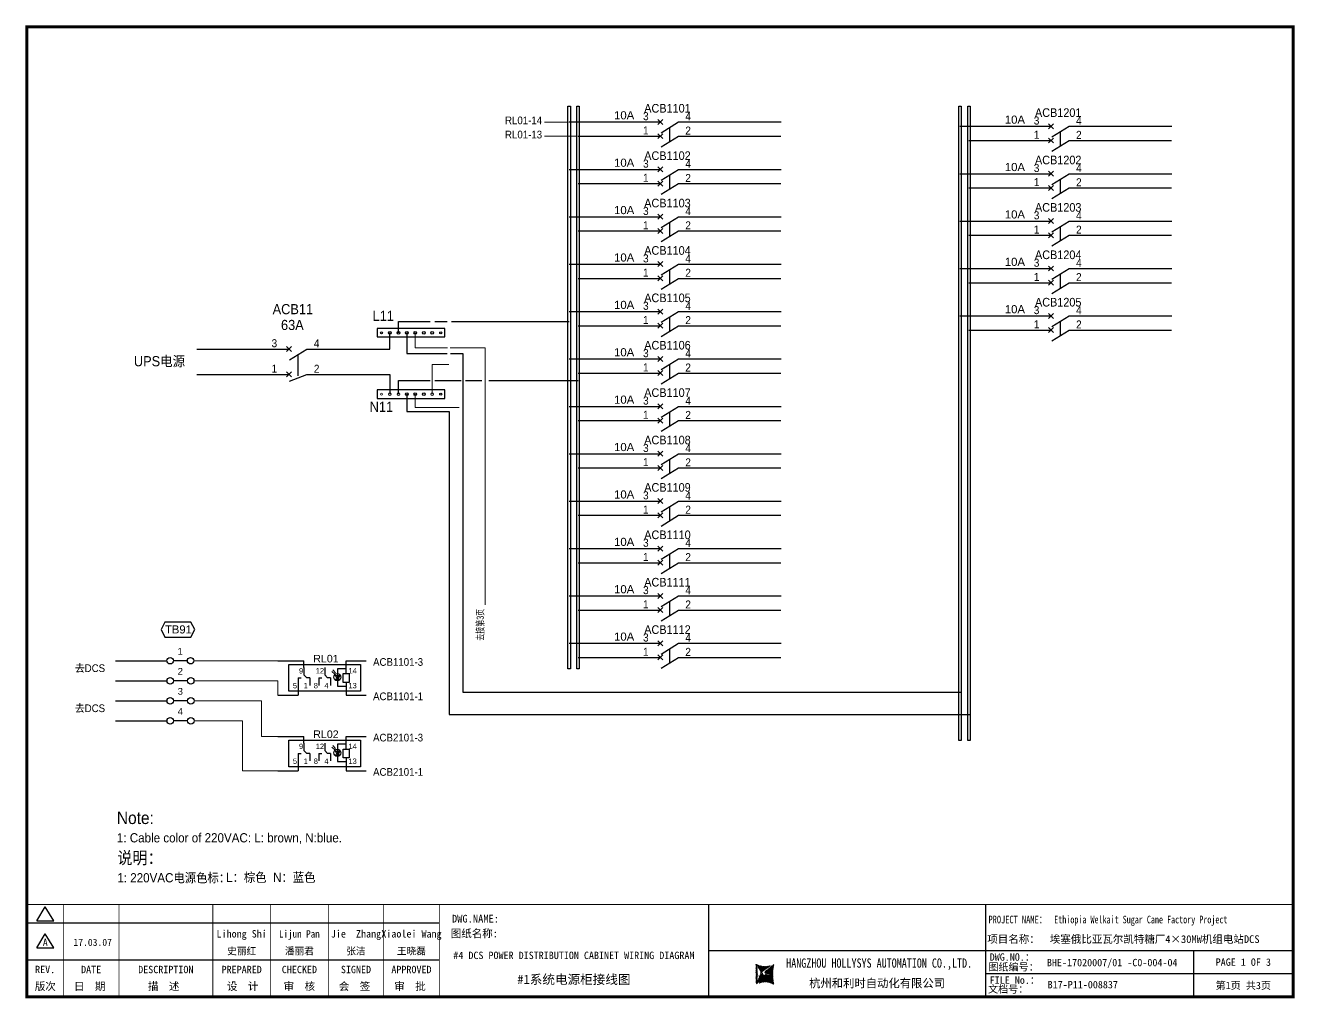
# Model space of a CAD drawing. Extents: x 81444 to 119867, y -54538 to -29386.
# Drawn here: x 91502 to 95628, y -50021 to -46858 of the extents above; entities that cross this region are included whole.
import ezdxf
from ezdxf.enums import TextEntityAlignment as Align
from ezdxf.lldxf.tags import DXFTag

# ---------------------------------------------------------------- set-up
doc = ezdxf.new("R2010")
doc.units = 0
doc.header["$LTSCALE"] = 100
doc.header["$MEASUREMENT"] = 0
for name, color, linetype in [('t', 1, 'Continuous'), ('WIRING', 3, 'Continuous'), ('标准图框及表格', 7, 'Continuous'), ('空气开关', 7, 'Continuous'), ('继电器', 7, 'Continuous')]:
    doc.layers.add(name, color=color, linetype=linetype)
doc.layers.add('细实线', color=7, linetype='Continuous', lineweight=20)
doc.styles.add('HZ', font='arial.ttf', dxfattribs={"width": 0.7})
doc.styles.get("Standard").update_dxf_attribs({"font": ''})
doc.styles.get('Standard').set_extended_font_data('SimSun')
tags = doc.linetypes.add('CENTER', pattern=[2, 1.25, -0.25, 0.25, -0.25]).pattern_tags.tags
tags[10:11] = [DXFTag(74, 4), DXFTag(75, 0), DXFTag(340, '0'), DXFTag(46, 1.0), DXFTag(50, 0.0), DXFTag(44, 0.0), DXFTag(45, 0.0)]
tags[8:9] = [DXFTag(74, 4), DXFTag(75, 0), DXFTag(340, '0'), DXFTag(46, 1.0), DXFTag(50, 0.0), DXFTag(44, 0.0), DXFTag(45, 0.0)]
tags[6:7] = [DXFTag(74, 4), DXFTag(75, 0), DXFTag(340, '0'), DXFTag(46, 1.0), DXFTag(50, 0.0), DXFTag(44, 0.0), DXFTag(45, 0.0)]
tags[4:5] = [DXFTag(74, 4), DXFTag(75, 0), DXFTag(340, '0'), DXFTag(46, 1.0), DXFTag(50, 0.0), DXFTag(44, 0.0), DXFTag(45, 0.0)]

# ---------------------------------------------------------------- blocks, each defined once
blk = doc.blocks.new('图框')
at = {"layer": '标准图框及表格'}
h = blk.add_hatch(dxfattribs=at)
h.set_pattern_fill('ANSI31', color=5, scale=8.329864, style=0)
edge = h.paths.add_edge_path()
edge.add_arc((2399.3, -2998.2), 55.2, 238.1092, 291.6532)
edge.add_line((2419.6, -3049.4), (2388.5, -3070.2))
edge.add_arc((2238.9, -3078.3), 135.4, 346.3915, 374.25)
edge.add_line((2370.5, -3110.2), (2397.5, -3087.9))
edge.add_line((2391.3, -3080.3), (2396.1, -3080.9))
edge.add_spline(control_points=[(2397.5, -3087.9), (2398.4, -3087), (2400, -3085.5), (2399.9, -3081.3), (2397.4, -3081), (2396.1, -3080.9)], knot_values=[0, 0, 0, 0, 6.844331, 12.400427, 18.769243, 18.769243, 18.769243, 18.769243], weights=[1, 1, 1, 1, 1, 1], degree=3, periodic=0)
edge.add_spline(control_points=[(2388.5, -3070.3), (2387.8, -3070.9), (2386.5, -3072), (2385.5, -3073.4), (2385.1, -3074)], knot_values=[0, 0, 0, 0, 5.253674, 9.488439, 9.488439, 9.488439, 9.488439], weights=[1, 1, 1, 1, 1], degree=3, periodic=0)
edge.add_spline(control_points=[(2386.3, -3072.3), (2385.7, -3072.9), (2384.6, -3074.4), (2384.9, -3077.7), (2387.9, -3079.9), (2390.2, -3080.1), (2391.3, -3080.3)], knot_values=[10.665975, 10.665975, 10.665975, 10.665975, 18.977704, 28.894558, 41.119554, 52.646925, 52.646925, 52.646925, 52.646925], weights=[1, 1, 1, 1, 1, 1, 1], degree=3, periodic=0)
h = blk.add_hatch(dxfattribs=at)
h.set_pattern_fill('ANSI31', color=3, scale=8.329864, style=0)
edge = h.paths.add_edge_path()
edge.add_line((2402.5, -3075.8), (2407.7, -3076.4))
edge.add_spline(control_points=[(2401, -3068.8), (2400.2, -3069.6), (2398.5, -3071.2), (2398.6, -3075.4), (2401.1, -3075.6), (2402.4, -3075.8)], knot_values=[0, 0, 0, 0, 6.844331, 12.400427, 18.769243, 18.769243, 18.769243, 18.769243], weights=[1, 1, 1, 1, 1, 1], degree=3, periodic=0)
edge.add_line((2428, -3046.5), (2401, -3068.8))
edge.add_spline(control_points=[(2412.6, -3083.9), (2413, -3083.4), (2413.9, -3082.1), (2413.6, -3078.9), (2410.7, -3076.8), (2408.3, -3076.5), (2407.2, -3076.4)], knot_values=[12.654089, 12.654089, 12.654089, 12.654089, 18.977704, 28.894558, 41.119554, 52.646925, 52.646925, 52.646925, 52.646925], weights=[1, 1, 1, 1, 1, 1, 1], degree=3, periodic=0)
edge.add_line((2411.6, -3085), (2412.8, -3083.7))
edge.add_line((2410, -3086.4), (2411.6, -3085))
edge.add_line((2378.9, -3107.2), (2410, -3086.4))
edge.add_arc((2399.3, -3158.5), 55.2, 58.1092, 111.6532)
edge.add_arc((2559.6, -3078.3), 135.4, 166.3915, 194.25)
at = {"color": 7}
for p, q in [((2215.6, -2851.6), (2215.6, -3151.6)), ((3115.6, -2851.6), (3115.6, -3151.6)), ((0, -2911.6), (1340.2, -2911.6)), ((2215.6, -3001.6), (3115.6, -3001.6)), ((3115.6, -3001.6), (4115.6, -3001.6)), ((3791.8, -3001.6), (3791.8, -3151.6)), ((0, -3031.6), (1340.2, -3031.6)), ((4115.6, -3076.6), (3115.6, -3076.6))]:
    blk.add_line(p, q, dxfattribs=at)
at = {"color": 7, "const_width": 3}
blk.add_lwpolyline([(4115.6, -2851.6), (0, -2851.6)], dxfattribs=at)
at = {"layer": 't', "color": 7}
for p, q in [((31.9, -2905), (59.9, -2859.1)), ((87.8, -2905), (59.9, -2859.1)), ((31.9, -2905), (87.8, -2905)), ((31.9, -2993), (59.9, -2947.1)), ((87.8, -2993), (59.9, -2947.1)), ((31.9, -2993), (87.8, -2993))]:
    blk.add_line(p, q, dxfattribs=at)
at = {"layer": 't', "color": 7, "const_width": 9.62}
blk.add_lwpolyline([(4115.6, -3151.6), (4115.6, 0), (0, 0), (0, -3151.6)], close=True, dxfattribs=at)
at = {"layer": 't', "color": 7, "const_width": 2.4}
for points in [[(118.8, -2852.8), (118.8, -3151.6)], [(299.1, -2852.8), (299.1, -3151.6)], [(604.4, -2852.8), (604.4, -3156.4)], [(792, -2852.8), (792, -3156.4)], [(979.6, -2852.8), (979.6, -3156.4)], [(1159.9, -2852.8), (1159.9, -3156.4)], [(1340.2, -2852.8), (1340.2, -3156.4)]]:
    blk.add_lwpolyline(points, dxfattribs=at)
at = {"color": 7, "linetype": 'CENTER'}
for s, height, p in [('图纸编号：', 24, (3125.2, -3066.7)), ('杭州和利时自动化有限公司', 27, (2542.5, -3121.1)), ('文档号：', 24, (3124, -3138.7))]:
    blk.add_text(s, height=height, dxfattribs=at).set_placement(p)
at = {"color": 7, "flags": 8}
for tag, p, height in [('DWG.NAME:', (1381.6, -2910.4), 25), ('PROJECTNAME:', (3125.5, -2912.8), 24), ('PROJECTNAME：', (3339.1, -2913.1), 25), ('DWG.NO.:', (3128.2, -3030.4), 24), ('图纸编号', (3315.4, -3052.4), 24), ('FILENO.:', (3128.7, -3106.1), 24), ('文档号', (3317.7, -3124.1), 24)]:
    blk.add_attdef(tag, p, '', height=height, dxfattribs=at)
for tag, height, p in [('A', 23, (59.9, -2974.9)), ('设计时间', 23, (213.9, -2974.9)), ('RENLIU', 24, (698.2, -2950.4)), ('SHUFENWANG', 24, (885.8, -2950.4)), ('FANGHOU', 24, (1069.7, -2950.4)), ('DANDANLI', 24, (1250, -2950.4)), ('刘仁', 23, (698.2, -3002.2)), ('王姝芬', 23, (885.8, -3002.2)), ('侯方', 23, (1069.7, -3002.2)), ('李丹丹', 23, (1250, -3002.2)), ('#10STATIONONTROLCABINETCOVER', 30, (1777.9, -3017.2)), ('REV.', 24, (59.4, -3063)), ('DATE', 24, (208.9, -3063)), ('DESCRIPTION', 24, (451.7, -3063)), ('PREPARED', 24, (698.2, -3063)), ('CHECKED', 24, (885.8, -3063)), ('SIGNED', 24, (1069.7, -3063)), ('APPROVED', 24, (1250, -3063)), ('PAGEXOFX', 24, (3953.7, -3039.1)), ('图纸名称', 30, (1777.9, -3094.7)), ('第几页共几页', 24, (3953.7, -3114.1))]:
    blk.add_attdef(tag, text='', height=height, dxfattribs=at).set_placement(p, align=Align.MIDDLE)
for tag, p in [('图纸名称:', (1377.8, -2965.9)), ('项目名称：', (3121.6, -2984.3)), ('项目名称：', (3325, -2984.3))]:
    blk.add_attdef(tag, text='', height=25, dxfattribs=at).set_placement(p, align=Align.BOTTOM_LEFT)
at = {"color": 7, "width": 0.8, "flags": 8}
blk.add_attdef('HANGZHOUHOLLYSYSAUTOMATIONCO.,LTD.', text='', height=24, dxfattribs=at).set_placement((2770.1, -3045.7), align=Align.MIDDLE)
at = {"layer": 't', "color": 7}
for s, p in [('版次', (59.9, -3117.6)), ('日  期', (204.2, -3117.6)), ('描  述', (444.5, -3117.6)), ('设  计', (701.5, -3117.6)), ('审  核', (885.6, -3117.6)), ('会  签', (1065, -3117.6)), ('审  批', (1245.3, -3117.6))]:
    blk.add_text(s, height=25, dxfattribs=at).set_placement(p, align=Align.MIDDLE_CENTER)
at = {"layer": '标准图框及表格', "color": 5, "style": 'HZ'}
for s, p in [('pgqh', (2373.9, -3059.7)), ('hollilas', (2374.1, -3086))]:
    blk.add_text(s, height=5.21, dxfattribs=at).set_placement(p)
at = {"layer": '标准图框及表格', "color": 3, "style": 'HZ'}
for s, height, p in [('auto', 8.68, (2400.9, -3074.2)), ('hollysys', 4.34, (2402.5, -3099.7))]:
    blk.add_text(s, height=height, dxfattribs=at).set_placement(p)
blk = doc.blocks.new('供电端子')
at = {"style": 'HZ', "width": 0.7}
blk.add_attdef('供电端子', (0, 0), '', height=17, dxfattribs=at)
blk = doc.blocks.new('两对触点继电器4')
at = {"linetype": 'Continuous'}
for p, q in [((-2.9, 1), (3.93, 1)), ((0, -6.94), (0, 0)), ((0, -6.94), (0, 0)), ((0, 0), (18.62, 0)), ((0, 0), (18.62, 0)), ((3.93, -0.77), (3.93, 1)), ((14.89, 1), (20.16, 1)), ((14.89, -2.31), (14.89, 1)), ((18.62, 0), (18.62, -6.94)), ((18.62, 0), (18.62, -6.94)), ((3.93, -0.77), (3.93, -2.7)), ((3.93, -2.7), (4.7, -3.47)), ((9.33, -0.77), (9.33, -2.7)), ((9.33, -2.7), (10.1, -3.47)), ((14.12, -4.63), (14.12, -2.31)), ((14.12, -2.31), (15.66, -2.31)), ((15.66, -2.31), (15.66, -4.63)), ((2.39, -3.47), (2.39, -7.94)), ((2.39, -3.47), (3.16, -3.47)), ((5.47, -3.47), (4.7, -3.47)), ((5.47, -3.47), (5.47, -5.4)), ((7.79, -3.47), (7.79, -5.4)), ((7.79, -3.47), (8.56, -3.47)), ((10.87, -3.47), (10.1, -3.47)), ((10.87, -3.47), (10.87, -5.4)), ((15.66, -4.63), (14.12, -4.63)), ((14.89, -4.63), (14.89, -7.94)), ((-2.88, -7.94), (2.39, -7.94)), ((18.62, -6.94), (0, -6.94)), ((18.62, -6.94), (0, -6.94)), ((14.89, -7.94), (20.16, -7.94))]:
    blk.add_line(p, q, dxfattribs=at)
at = {"layer": '继电器'}
for p, q in [((1.53, 0), (1.53, 0)), ((11.16, -1.79), (11.95, -2.5)), ((11.45, -1.36), (12.16, -2.15)), ((14.89, -1.06), (12.63, -1.06)), ((12.63, -1.06), (12.63, -5.58)), ((12.05, -3.79), (13.24, -3.79)), ((12.63, -5.58), (14.89, -5.58))]:
    blk.add_line(p, q, dxfattribs=at)
blk.add_lwpolyline([(0, 0), (18.62, 0), (18.62, -6.94), (0, -6.94)], close=True, dxfattribs=at)
blk.add_lwpolyline([(12.05, -2.87), (13.29, -2.87), (12.63, -3.79), (12.1, -2.87)], dxfattribs=at)
blk.add_circle((12.63, -3.27), 0.924, dxfattribs=at)
at = {"style": 'HZ'}
for s, p in [('9', (2.64, -2.31)), ('12', (6.99, -2.31)), ('14', (15.5, -2.31)), ('5', (1.05, -6.17)), ('1', (3.84, -6.17)), ('8', (6.48, -6.17)), ('4', (9.24, -6.17)), ('13', (15.5, -6.17))]:
    blk.add_text(s, height=1.4, dxfattribs=at).set_placement(p)
at = {"layer": '继电器', "style": 'HZ'}
blk.add_attdef('J1', text='', height=2, dxfattribs=at).set_placement((9.65, 0.57), align=Align.CENTER)

msp = doc.modelspace()

# ---------------------------------------------------------------- linework, layer by layer
at = {"color": 43}
for p, q in [((93269.5, -47172.1), (93566.2, -47172.1)), ((93624.7, -47172.1), (93958.4, -47172.1)), ((94539.5, -47186.2), (94836.2, -47186.2)), ((94894.7, -47186.2), (95228.4, -47186.2)), ((93269.5, -47326.1), (93566.2, -47326.1)), ((93624.7, -47326.1), (93958.4, -47326.1)), ((94539.5, -47340.2), (94836.2, -47340.2)), ((94894.7, -47340.2), (95228.4, -47340.2)), ((93269.5, -47480.1), (93566.2, -47480.1)), ((93624.7, -47480.1), (93958.4, -47480.1)), ((94539.5, -47494.2), (94836.2, -47494.2)), ((94894.7, -47494.2), (95228.4, -47494.2)), ((93269.5, -47634.1), (93566.2, -47634.1)), ((93624.7, -47634.1), (93958.4, -47634.1)), ((94539.5, -47648.2), (94836.2, -47648.2)), ((94894.7, -47648.2), (95228.4, -47648.2)), ((93269.5, -47788.1), (93566.2, -47788.1)), ((93624.7, -47788.1), (93958.4, -47788.1)), ((94539.5, -47802.2), (94836.2, -47802.2)), ((94894.7, -47802.2), (95228.4, -47802.2)), ((92714.6, -47856.9), (92714.6, -47820.6)), ((92714.6, -47820.6), (92817.4, -47820.6)), ((92832.6, -47820.6), (92873.5, -47820.6)), ((92886.8, -47820.6), (93269.5, -47820.6)), ((92687.1, -47909.8), (92687.1, -47856.9)), ((92742.1, -47856.9), (92742.1, -47924.7)), ((92059.5, -47909.8), (92358.9, -47909.8)), ((92417.4, -47909.8), (92687.1, -47909.8)), ((92742.1, -47924.7), (92873.5, -47924.7)), ((92884, -47924.7), (92924.1, -47924.7)), ((92924.1, -47924.7), (92924.1, -48293.6)), ((93269.5, -47942.1), (93566.2, -47942.1)), ((93624.7, -47942.1), (93958.4, -47942.1)), ((93269.5, -48096.1), (93566.2, -48096.1)), ((93624.7, -48096.1), (93958.4, -48096.1)), ((93269.5, -48250.1), (93566.2, -48250.1)), ((93624.7, -48250.1), (93958.4, -48250.1)), ((92924.1, -48293.6), (92924.1, -49024.4)), ((93269.5, -48404.1), (93566.2, -48404.1)), ((93624.7, -48404.1), (93958.4, -48404.1)), ((93269.5, -48558.1), (93566.2, -48558.1)), ((93624.7, -48558.1), (93958.4, -48558.1)), ((93269.5, -48712.1), (93566.2, -48712.1)), ((93624.7, -48712.1), (93958.4, -48712.1)), ((93269.5, -48866.1), (93566.2, -48866.1)), ((93624.7, -48866.1), (93958.4, -48866.1)), ((92924.1, -49024.4), (94541.2, -49024.4))]:
    msp.add_line(p, q, dxfattribs=at)
at = {"color": 6}
for p, q in [((93574.3, -47180.2), (93558.1, -47164)), ((93558.1, -47180.2), (93574.3, -47164)), ((93568.3, -47206.9), (93624.7, -47172.1)), ((94844.3, -47194.3), (94828.1, -47178.1)), ((94828.1, -47194.3), (94844.3, -47178.1)), ((94838.3, -47220.9), (94894.7, -47186.2)), ((93558.1, -47226.3), (93574.3, -47210.1)), ((93574.3, -47226.3), (93558.1, -47210.1)), ((93568.3, -47253), (93624.7, -47218.2)), ((94828.1, -47240.4), (94844.3, -47224.2)), ((94844.3, -47240.4), (94828.1, -47224.2)), ((94838.3, -47267.1), (94894.7, -47232.3)), ((93574.3, -47334.2), (93558.1, -47318)), ((93558.1, -47334.2), (93574.3, -47318)), ((93568.3, -47360.9), (93624.7, -47326.1)), ((94844.3, -47348.3), (94828.1, -47332.1)), ((94828.1, -47348.3), (94844.3, -47332.1)), ((94838.3, -47374.9), (94894.7, -47340.2)), ((93574.3, -47380.3), (93558.1, -47364.1)), ((93558.1, -47380.3), (93574.3, -47364.1)), ((93568.3, -47407), (93624.7, -47372.2)), ((94844.3, -47394.4), (94828.1, -47378.2)), ((94828.1, -47394.4), (94844.3, -47378.2)), ((94838.3, -47421.1), (94894.7, -47386.3)), ((93558.1, -47488.2), (93574.3, -47472)), ((93574.3, -47488.2), (93558.1, -47472)), ((93568.3, -47514.9), (93624.7, -47480.1)), ((93558.1, -47534.3), (93574.3, -47518.1)), ((93574.3, -47534.3), (93558.1, -47518.1)), ((94828.1, -47502.3), (94844.3, -47486.1)), ((94844.3, -47502.3), (94828.1, -47486.1)), ((94838.3, -47528.9), (94894.7, -47494.2)), ((93568.3, -47561), (93624.7, -47526.2)), ((94828.1, -47548.4), (94844.3, -47532.2)), ((94844.3, -47548.4), (94828.1, -47532.2)), ((94838.3, -47575.1), (94894.7, -47540.3)), ((93574.3, -47642.2), (93558.1, -47626)), ((93558.1, -47642.2), (93574.3, -47626)), ((93568.3, -47668.9), (93624.7, -47634.1)), ((94844.3, -47656.3), (94828.1, -47640.1)), ((94828.1, -47656.3), (94844.3, -47640.1)), ((93574.3, -47688.3), (93558.1, -47672.1)), ((93558.1, -47688.3), (93574.3, -47672.1)), ((93568.3, -47715), (93624.7, -47680.2)), ((94844.3, -47702.4), (94828.1, -47686.2)), ((94828.1, -47702.4), (94844.3, -47686.2)), ((94838.3, -47682.9), (94894.7, -47648.2)), ((94838.3, -47729.1), (94894.7, -47694.3)), ((93558.1, -47796.2), (93574.3, -47780)), ((93574.3, -47796.2), (93558.1, -47780)), ((93568.3, -47822.9), (93624.7, -47788.1)), ((94828.1, -47810.3), (94844.3, -47794.1)), ((94844.3, -47810.3), (94828.1, -47794.1)), ((94838.3, -47836.9), (94894.7, -47802.2)), ((93558.1, -47842.3), (93574.3, -47826.1)), ((93574.3, -47842.3), (93558.1, -47826.1)), ((93568.3, -47869), (93624.7, -47834.2)), ((94828.1, -47856.4), (94844.3, -47840.2)), ((94844.3, -47856.4), (94828.1, -47840.2)), ((94838.3, -47883.1), (94894.7, -47848.3)), ((93574.3, -47950.2), (93558.1, -47934)), ((93558.1, -47950.2), (93574.3, -47934)), ((93568.3, -47976.9), (93624.7, -47942.1)), ((93574.3, -47996.3), (93558.1, -47980.1)), ((93558.1, -47996.3), (93574.3, -47980.1)), ((93568.3, -48023), (93624.7, -47988.2)), ((93574.3, -48104.2), (93558.1, -48088)), ((93558.1, -48104.2), (93574.3, -48088)), ((93568.3, -48130.9), (93624.7, -48096.1)), ((93574.3, -48150.3), (93558.1, -48134.1)), ((93558.1, -48150.3), (93574.3, -48134.1)), ((93568.3, -48177), (93624.7, -48142.2)), ((93558.1, -48258.2), (93574.3, -48242)), ((93574.3, -48258.2), (93558.1, -48242)), ((93568.3, -48284.9), (93624.7, -48250.1)), ((93558.1, -48304.3), (93574.3, -48288.1)), ((93574.3, -48304.3), (93558.1, -48288.1)), ((93568.3, -48331), (93624.7, -48296.2)), ((93574.3, -48412.2), (93558.1, -48396)), ((93558.1, -48412.2), (93574.3, -48396)), ((93568.3, -48438.9), (93624.7, -48404.1)), ((93574.3, -48458.3), (93558.1, -48442.1)), ((93558.1, -48458.3), (93574.3, -48442.1)), ((93568.3, -48485), (93624.7, -48450.2)), ((93574.3, -48566.2), (93558.1, -48550)), ((93558.1, -48566.2), (93574.3, -48550)), ((93568.3, -48592.9), (93624.7, -48558.1)), ((93574.3, -48612.3), (93558.1, -48596.1)), ((93558.1, -48612.3), (93574.3, -48596.1)), ((93568.3, -48639), (93624.7, -48604.2)), ((93574.3, -48720.2), (93558.1, -48704)), ((93558.1, -48720.2), (93574.3, -48704)), ((93568.3, -48746.9), (93624.7, -48712.1)), ((93574.3, -48766.3), (93558.1, -48750.1)), ((93558.1, -48766.3), (93574.3, -48750.1)), ((93568.3, -48793), (93624.7, -48758.2)), ((93558.1, -48874.2), (93574.3, -48858)), ((93574.3, -48874.2), (93558.1, -48858)), ((93568.3, -48900.9), (93624.7, -48866.1)), ((93558.1, -48920.3), (93574.3, -48904.1)), ((93574.3, -48920.3), (93558.1, -48904.1)), ((93568.3, -48947), (93624.7, -48912.2))]:
    msp.add_line(p, q, dxfattribs=at)
at = {"color": 5}
for p, q in [((93299.2, -47218.2), (93566.2, -47218.2)), ((93624.7, -47218.2), (93957.8, -47218.2)), ((94569.2, -47232.3), (94836.2, -47232.3)), ((94894.7, -47232.3), (95227.8, -47232.3)), ((93299.2, -47372.2), (93566.2, -47372.2)), ((93624.7, -47372.2), (93957.8, -47372.2)), ((94569.2, -47386.3), (94836.2, -47386.3)), ((94894.7, -47386.3), (95227.8, -47386.3)), ((93299.2, -47526.2), (93566.2, -47526.2)), ((93624.7, -47526.2), (93957.8, -47526.2)), ((94569.2, -47540.3), (94836.2, -47540.3)), ((94894.7, -47540.3), (95227.8, -47540.3)), ((93299.2, -47680.2), (93566.2, -47680.2)), ((93624.7, -47680.2), (93957.8, -47680.2)), ((94569.2, -47694.3), (94836.2, -47694.3)), ((94894.7, -47694.3), (95227.8, -47694.3)), ((93299.2, -47834.2), (93566.2, -47834.2)), ((93624.7, -47834.2), (93957.8, -47834.2)), ((94569.2, -47848.3), (94836.2, -47848.3)), ((94894.7, -47848.3), (95227.8, -47848.3)), ((92059.3, -47992.2), (92358.9, -47992.2)), ((92417.4, -47992.2), (92687.1, -47992.2)), ((92687.1, -47992.2), (92687.1, -48056.5)), ((92714.6, -48056.5), (92714.6, -48012)), ((92714.6, -48012), (92817.4, -48012)), ((92833, -48012), (92918.6, -48012)), ((92932.9, -48012), (92985.9, -48012)), ((93008.6, -48012), (93041.7, -48012)), ((93041.7, -48012), (93299.2, -48012)), ((93299.2, -47988.2), (93566.2, -47988.2)), ((93624.7, -47988.2), (93957.8, -47988.2)), ((92742.1, -48056.5), (92742.1, -48112.8)), ((92742.1, -48112.8), (92879.6, -48112.8)), ((92879.6, -48112.8), (92879.6, -48293)), ((93299.2, -48142.2), (93566.2, -48142.2)), ((93624.7, -48142.2), (93957.8, -48142.2)), ((92879.6, -48293), (92879.6, -49097.1)), ((93299.2, -48296.2), (93566.2, -48296.2)), ((93624.7, -48296.2), (93957.8, -48296.2)), ((93299.2, -48450.2), (93566.2, -48450.2)), ((93624.7, -48450.2), (93957.8, -48450.2)), ((93299.2, -48604.2), (93566.2, -48604.2)), ((93624.7, -48604.2), (93957.8, -48604.2)), ((93299.2, -48758.2), (93566.2, -48758.2)), ((93624.7, -48758.2), (93957.8, -48758.2)), ((93299.2, -48912.2), (93566.2, -48912.2)), ((93624.7, -48912.2), (93957.8, -48912.2)), ((92879.6, -49097.1), (94570.9, -49097.1))]:
    msp.add_line(p, q, dxfattribs=at)
for p, q in [((92367, -47917.9), (92350.8, -47901.7)), ((92350.8, -47917.9), (92367, -47901.7)), ((92361, -47944.6), (92417.4, -47909.8)), ((92350.8, -48000.3), (92367, -47984.1)), ((92367, -48000.3), (92350.8, -47984.1)), ((92361, -48014.4), (92417.4, -47992.2))]:
    msp.add_line(p, q)
at = {"color": 7}
for p, q in [((91794.9, -48922.6), (91962.3, -48922.6)), ((91794.9, -48987.8), (91962.7, -48987.8)), ((91795, -49052.9), (91962.7, -49052.9)), ((91795, -49117.9), (91962.7, -49117.9))]:
    msp.add_line(p, q, dxfattribs=at)
at = {"color": 7, "linetype": 'Continuous'}
for p, q in [((92028.7, -48922.6), (91983.5, -48922.6)), ((92029.1, -48987.8), (91983.9, -48987.8)), ((92029.2, -49052.9), (91983.9, -49052.9)), ((92029.2, -49117.9), (91983.9, -49117.9))]:
    msp.add_line(p, q, dxfattribs=at)
at = {"color": 43}
for points in [[(93273.5, -47120.4), (93273.5, -48949.2), (93265.7, -48949.2), (93265.7, -47120.4)], [(94544.2, -47120.4), (94544.2, -49182.2), (94536.4, -49182.2), (94536.4, -47120.4)], [(92645.8, -47870.6), (92865.8, -47870.6), (92865.8, -47843.1), (92645.8, -47843.1)]]:
    msp.add_lwpolyline(points, close=True, dxfattribs=at)
at = {"color": 5}
for points in [[(93302.6, -47120.4), (93302.6, -48949.2), (93294.8, -48949.2), (93294.8, -47120.4)], [(94573.4, -47120.4), (94573.4, -49182.2), (94565.6, -49182.2), (94565.6, -47120.4)], [(92645.8, -48070.3), (92865.8, -48070.3), (92865.8, -48042.8), (92645.8, -48042.8)]]:
    msp.add_lwpolyline(points, close=True, dxfattribs=at)
at = {"color": 3}
msp.add_lwpolyline([(92040.4, -48797.6), (91955.7, -48797.6), (91943.6, -48821.8), (91955.7, -48846), (92040.4, -48846), (92052.5, -48821.8), (92040.4, -48797.6)], dxfattribs=at)
for centre, radius in [((92687.1, -47856.9), 4.4), ((92714.6, -47856.9), 4.4), ((92742.1, -47856.9), 4.4), ((92769.6, -47856.9), 4.4), ((92797.1, -47856.9), 4.4), ((92824.6, -47856.9), 4.4), ((92659.6, -47856.9), 3.3), ((92852.1, -47856.9), 3.3), ((92742.1, -48056.5), 4.4), ((92769.6, -48056.5), 4.4), ((92797.1, -48056.5), 4.4), ((92852.1, -48056.5), 3.3)]:
    msp.add_circle(centre, radius)
at = {"lineweight": 20}
for centre, radius in [((92659.6, -48056.5), 3.3), ((92687.1, -48056.5), 4.4), ((92714.6, -48056.5), 4.4), ((92824.6, -48056.5), 4.4)]:
    msp.add_circle(centre, radius, dxfattribs=at)
at = {"layer": 'WIRING', "color": 3}
for centre in [(91972.9, -48922.6), (92039.3, -48922.6), (91973.3, -48987.8), (92039.7, -48987.8), (91973.3, -49052.9), (92039.8, -49052.9), (91973.3, -49117.9), (92039.8, -49117.9)]:
    msp.add_circle(centre, 10.6, dxfattribs=at)
at = {"layer": '空气开关', "color": 6}
for p, q in [((93596.5, -47235.6), (93596.5, -47189.5)), ((94866.5, -47249.7), (94866.5, -47203.6)), ((93596.5, -47389.6), (93596.5, -47343.5)), ((94866.5, -47403.7), (94866.5, -47357.6)), ((93596.5, -47543.6), (93596.5, -47497.5)), ((94866.5, -47557.7), (94866.5, -47511.6)), ((93596.5, -47697.6), (93596.5, -47651.5)), ((94866.5, -47711.7), (94866.5, -47665.6)), ((93596.5, -47851.6), (93596.5, -47805.5)), ((94866.5, -47865.7), (94866.5, -47819.6)), ((93596.5, -48005.6), (93596.5, -47959.5)), ((93596.5, -48159.6), (93596.5, -48113.5)), ((93596.5, -48313.6), (93596.5, -48267.5)), ((93596.5, -48467.6), (93596.5, -48421.5)), ((93596.5, -48621.6), (93596.5, -48575.5)), ((93596.5, -48775.6), (93596.5, -48729.5)), ((93596.5, -48929.6), (93596.5, -48883.5))]:
    msp.add_line(p, q, dxfattribs=at)
at = {"layer": '空气开关'}
msp.add_line((92389.2, -47997), (92389.2, -47927.2), dxfattribs=at)
at = {"layer": '细实线', "color": 43}
for p, q in [((93267.5, -47172.3), (93189.3, -47172.3)), ((92769.6, -47856.9), (92769.6, -47905.7)), ((92769.6, -47905.7), (92873.9, -47905.7)), ((92882.9, -47905.7), (92996.3, -47905.7)), ((92996.3, -47905.7), (92996.3, -48741.1))]:
    msp.add_line(p, q, dxfattribs=at)
at = {"layer": '细实线', "color": 5}
for p, q in [((93297.2, -47218.4), (93189.3, -47218.4)), ((92824.6, -48056.5), (92824.6, -47960.5)), ((92824.6, -47960.5), (92878.9, -47960.5)), ((92769.6, -48056.5), (92769.6, -48099.7)), ((92769.6, -48099.7), (92912, -48099.7))]:
    msp.add_line(p, q, dxfattribs=at)
at = {"layer": '细实线', "color": 0}
for p, q in [((92322.5, -48922.9), (92049.9, -48922.6)), ((92322.7, -48987.6), (92050.3, -48987.8)), ((92322.7, -49034.5), (92322.7, -48987.6)), ((92050.4, -49052.9), (92270.1, -49052.9)), ((92270.1, -49168.5), (92270.1, -49052.9)), ((92050.4, -49117.9), (92208.1, -49117.9)), ((92208.1, -49117.9), (92208.1, -49280.1)), ((92322.5, -49168.5), (92270.1, -49168.5)), ((92322.7, -49280.1), (92208.1, -49280.1))]:
    msp.add_line(p, q, dxfattribs=at)

# ---------------------------------------------------------------- block references
at = {"color": 1}
ref = msp.add_blockref('图框', (91507.1, -46863.1), dxfattribs=at)
ref.add_attrib('第几页共几页', '第1页 共3页', dxfattribs={"color": 7, "height": 24, "flags": 8}).set_placement((95460.8, -49977.1), align=Align.MIDDLE)
ref.add_attrib('图纸编号', 'BHE-17020007/01 -C0-004-04', (94822.5, -49915.5), dxfattribs={"color": 7, "height": 24, "flags": 8})
ref.add_attrib('文档号', 'B17-P11-008837', (94824.8, -49987.2), dxfattribs={"color": 7, "height": 24, "flags": 8})
ref.add_attrib('图纸名称', '#1系统电源柜接线图', dxfattribs={"color": 7, "height": 30, "flags": 8}).set_placement((93285, -49957.7), align=Align.MIDDLE)
ref.add_attrib('刘仁', '史丽红', dxfattribs={"color": 7, "height": 23, "flags": 8}).set_placement((92205.3, -49865.2), align=Align.MIDDLE)
ref.add_attrib('王姝芬', '潘丽君', dxfattribs={"color": 7, "height": 23, "flags": 8}).set_placement((92392.9, -49865.2), align=Align.MIDDLE)
ref.add_attrib('侯方', '张洁', dxfattribs={"color": 7, "height": 23, "flags": 8}).set_placement((92576.8, -49865.2), align=Align.MIDDLE)
ref.add_attrib('李丹丹', '王晓磊', dxfattribs={"color": 7, "height": 23, "flags": 8}).set_placement((92757.1, -49865.2), align=Align.MIDDLE)
ref.add_attrib('设计时间', '17.03.07', dxfattribs={"color": 7, "height": 23, "flags": 8}).set_placement((91721, -49837.9), align=Align.MIDDLE)
ref.add_attrib('A', 'A', dxfattribs={"color": 7, "height": 23, "flags": 8}).set_placement((91567, -49837.9), align=Align.MIDDLE)
ref.add_attrib('REV.', 'REV.', dxfattribs={"color": 7, "height": 24, "flags": 8}).set_placement((91566.5, -49926.1), align=Align.MIDDLE)
ref.add_attrib('DATE', 'DATE', dxfattribs={"color": 7, "height": 24, "flags": 8}).set_placement((91716, -49926.1), align=Align.MIDDLE)
ref.add_attrib('DESCRIBE', 'DESCRIPTION', dxfattribs={"color": 7, "height": 24, "flags": 8}).set_placement((91958.8, -49926.1), align=Align.MIDDLE)
ref.add_attrib('PREPARE', 'PREPARED', dxfattribs={"color": 7, "height": 24, "flags": 8}).set_placement((92205.3, -49926.1), align=Align.MIDDLE)
ref.add_attrib('VERIFY', 'CHECKED', dxfattribs={"color": 7, "height": 24, "flags": 8}).set_placement((92392.9, -49926.1), align=Align.MIDDLE)
ref.add_attrib('SIGN', 'SIGNED', dxfattribs={"color": 7, "height": 24, "flags": 8}).set_placement((92576.8, -49926.1), align=Align.MIDDLE)
ref.add_attrib('APPROVER', 'APPROVED', dxfattribs={"color": 7, "height": 24, "flags": 8}).set_placement((92757.1, -49926.1), align=Align.MIDDLE)
ref.add_attrib('RENLIU', 'Lihong Shi', dxfattribs={"color": 7, "height": 24, "flags": 8}).set_placement((92205.3, -49813.4), align=Align.MIDDLE)
ref.add_attrib('SHUFENWANG', 'Lijun Pan', dxfattribs={"color": 7, "height": 24, "width": 0.9, "flags": 8}).set_placement((92392.9, -49813.4), align=Align.MIDDLE)
ref.add_attrib('FANGHOU', 'Jie  Zhang', dxfattribs={"color": 7, "height": 24, "flags": 8}).set_placement((92576.8, -49813.4), align=Align.MIDDLE)
ref.add_attrib('DANDANLI', 'Xiaolei Wang', dxfattribs={"color": 7, "height": 24, "flags": 8}).set_placement((92757.1, -49813.4), align=Align.MIDDLE)
ref.add_attrib('DWG.NAME:', 'DWG.NAME:', (92888.7, -49773.4), dxfattribs={"color": 7, "height": 25, "flags": 8})
ref.add_attrib('#10STATIONONTROLCABINETCOVER', '#4 DCS POWER DISTRIBUTION CABINET WIRING DIAGRAM', dxfattribs={"color": 7, "height": 24, "flags": 8}).set_placement((93285, -49880.2), align=Align.MIDDLE)
ref.add_attrib('图纸名称:', '图纸名称:', dxfattribs={"color": 7, "height": 25, "flags": 8}).set_placement((92884.9, -49829), align=Align.BOTTOM_LEFT)
ref.add_attrib('HANGZHOUHOLLYSYSAUTOMATIONCO.,LTD', 'HANGZHOU HOLLYSYS AUTOMATION CO.,LTD.', dxfattribs={"color": 7, "height": 30, "width": 0.8, "flags": 8}).set_placement((94277.2, -49908.8), align=Align.MIDDLE)
ref.add_attrib('PROJECTNAME：', 'PROJECT NAME：', (94632.5, -49776.2), dxfattribs={"color": 7, "height": 25, "width": 0.8, "flags": 8})
ref.add_attrib('项目名称：', '项目名称：', dxfattribs={"color": 7, "height": 25, "flags": 8}).set_placement((94628.7, -49847.4), align=Align.BOTTOM_LEFT)
ref.add_attrib('PROJECTNAME：', 'Ethiopia Welkait Sugar Cane Factory Project', (94846.2, -49776.2), dxfattribs={"color": 7, "height": 25, "width": 0.7, "flags": 8})
ref.add_attrib('项目名称：', '埃塞俄比亚瓦尔凯特糖厂4×30MW机组电站DCS', dxfattribs={"color": 7, "height": 25, "flags": 8}).set_placement((94832.1, -49847.4), align=Align.BOTTOM_LEFT)
ref.add_attrib('PAGEXOFX', 'PAGE 1 OF 3', dxfattribs={"color": 7, "height": 24, "flags": 8}).set_placement((95460.8, -49902.1), align=Align.MIDDLE)
ref.add_attrib('DWG.NO.：', 'DWG.NO.：', (94636.5, -49897.6), dxfattribs={"color": 7, "height": 24, "flags": 8})
ref.add_attrib('FILENO.：', 'FILE No.：', (94636.5, -49972.6), dxfattribs={"color": 7, "height": 24, "flags": 8})
ref = msp.add_blockref('供电端子', (93448.4, -47163.6), dxfattribs=dict(xscale=0.9349999999976717, yscale=0.9349999999976717))
ref.add_attrib('供电端子', '10A', dxfattribs={"height": 26.4, "style": 'HZ'}).set_placement((93448.4, -47163.6), align=Align.CENTER)
ref = msp.add_blockref('供电端子', (93589.2, -47141.6), dxfattribs=dict(xscale=0.9349999999976717, yscale=0.9349999999976717))
ref.add_attrib('供电端子', 'ACB1101', dxfattribs={"height": 28.05, "style": 'HZ', "width": 0.9}).set_placement((93589.2, -47141.6), align=Align.CENTER)
ref = msp.add_blockref('供电端子', (94718.4, -47177.7), dxfattribs=dict(xscale=0.9349999999976717, yscale=0.9349999999976717))
ref.add_attrib('供电端子', '10A', dxfattribs={"height": 26.4, "style": 'HZ'}).set_placement((94718.4, -47177.7), align=Align.CENTER)
ref = msp.add_blockref('供电端子', (94859.2, -47155.7), dxfattribs=dict(xscale=0.9349999999976717, yscale=0.9349999999976717))
ref.add_attrib('供电端子', 'ACB1201', dxfattribs={"height": 28.05, "style": 'HZ', "width": 0.9}).set_placement((94859.2, -47155.7), align=Align.CENTER)
ref = msp.add_blockref('供电端子', (93061.2, -47179.4), dxfattribs=dict(xscale=0.9349999999976717, yscale=0.9349999999976717))
ref.add_attrib('供电端子', 'RL01-14', (93061.2, -47179.4), dxfattribs={"height": 25, "style": 'HZ', "width": 0.9})
ref = msp.add_blockref('供电端子', (93061.2, -47225.5), dxfattribs=dict(xscale=0.9349999999976717, yscale=0.9349999999976717))
ref.add_attrib('供电端子', 'RL01-13', (93061.2, -47225.5), dxfattribs={"height": 25, "style": 'HZ', "width": 0.9})
ref = msp.add_blockref('供电端子', (93589.2, -47295.6), dxfattribs=dict(xscale=0.9349999999976717, yscale=0.9349999999976717))
ref.add_attrib('供电端子', 'ACB1102', dxfattribs={"height": 28.05, "style": 'HZ', "width": 0.9}).set_placement((93589.2, -47295.6), align=Align.CENTER)
ref = msp.add_blockref('供电端子', (93448.4, -47317.6), dxfattribs=dict(xscale=0.9349999999976717, yscale=0.9349999999976717))
ref.add_attrib('供电端子', '10A', dxfattribs={"height": 26.4, "style": 'HZ'}).set_placement((93448.4, -47317.6), align=Align.CENTER)
ref = msp.add_blockref('供电端子', (94718.4, -47331.7), dxfattribs=dict(xscale=0.9349999999976717, yscale=0.9349999999976717))
ref.add_attrib('供电端子', '10A', dxfattribs={"height": 26.4, "style": 'HZ'}).set_placement((94718.4, -47331.7), align=Align.CENTER)
ref = msp.add_blockref('供电端子', (94859.2, -47309.7), dxfattribs=dict(xscale=0.9349999999976717, yscale=0.9349999999976717))
ref.add_attrib('供电端子', 'ACB1202', dxfattribs={"height": 28.05, "style": 'HZ', "width": 0.9}).set_placement((94859.2, -47309.7), align=Align.CENTER)
ref = msp.add_blockref('供电端子', (93589.2, -47449.6), dxfattribs=dict(xscale=0.9349999999976717, yscale=0.9349999999976717))
ref.add_attrib('供电端子', 'ACB1103', dxfattribs={"height": 28.05, "style": 'HZ', "width": 0.9}).set_placement((93589.2, -47449.6), align=Align.CENTER)
ref = msp.add_blockref('供电端子', (94859.2, -47463.7), dxfattribs=dict(xscale=0.9349999999976717, yscale=0.9349999999976717))
ref.add_attrib('供电端子', 'ACB1203', dxfattribs={"height": 28.05, "style": 'HZ', "width": 0.9}).set_placement((94859.2, -47463.7), align=Align.CENTER)
ref = msp.add_blockref('供电端子', (93448.4, -47471.6), dxfattribs=dict(xscale=0.9349999999976717, yscale=0.9349999999976717))
ref.add_attrib('供电端子', '10A', dxfattribs={"height": 26.4, "style": 'HZ'}).set_placement((93448.4, -47471.6), align=Align.CENTER)
ref = msp.add_blockref('供电端子', (94718.4, -47485.7), dxfattribs=dict(xscale=0.9349999999976717, yscale=0.9349999999976717))
ref.add_attrib('供电端子', '10A', dxfattribs={"height": 26.4, "style": 'HZ'}).set_placement((94718.4, -47485.7), align=Align.CENTER)
ref = msp.add_blockref('供电端子', (93448.4, -47625.6), dxfattribs=dict(xscale=0.9349999999976717, yscale=0.9349999999976717))
ref.add_attrib('供电端子', '10A', dxfattribs={"height": 26.4, "style": 'HZ'}).set_placement((93448.4, -47625.6), align=Align.CENTER)
ref = msp.add_blockref('供电端子', (93589.2, -47603.6), dxfattribs=dict(xscale=0.9349999999976717, yscale=0.9349999999976717))
ref.add_attrib('供电端子', 'ACB1104', dxfattribs={"height": 28.05, "style": 'HZ', "width": 0.9}).set_placement((93589.2, -47603.6), align=Align.CENTER)
ref = msp.add_blockref('供电端子', (94859.2, -47617.7), dxfattribs=dict(xscale=0.9349999999976717, yscale=0.9349999999976717))
ref.add_attrib('供电端子', 'ACB1204', dxfattribs={"height": 28.05, "style": 'HZ', "width": 0.9}).set_placement((94859.2, -47617.7), align=Align.CENTER)
ref = msp.add_blockref('供电端子', (94718.4, -47639.7), dxfattribs=dict(xscale=0.9349999999976717, yscale=0.9349999999976717))
ref.add_attrib('供电端子', '10A', dxfattribs={"height": 26.4, "style": 'HZ'}).set_placement((94718.4, -47639.7), align=Align.CENTER)
ref = msp.add_blockref('供电端子', (93589.2, -47757.6), dxfattribs=dict(xscale=0.9349999999976717, yscale=0.9349999999976717))
ref.add_attrib('供电端子', 'ACB1105', dxfattribs={"height": 28.05, "style": 'HZ', "width": 0.9}).set_placement((93589.2, -47757.6), align=Align.CENTER)
ref = msp.add_blockref('供电端子', (93448.4, -47779.6), dxfattribs=dict(xscale=0.9349999999976717, yscale=0.9349999999976717))
ref.add_attrib('供电端子', '10A', dxfattribs={"height": 26.4, "style": 'HZ'}).set_placement((93448.4, -47779.6), align=Align.CENTER)
ref = msp.add_blockref('供电端子', (94718.4, -47793.7), dxfattribs=dict(xscale=0.9349999999976717, yscale=0.9349999999976717))
ref.add_attrib('供电端子', '10A', dxfattribs={"height": 26.4, "style": 'HZ'}).set_placement((94718.4, -47793.7), align=Align.CENTER)
ref = msp.add_blockref('供电端子', (94859.2, -47771.7), dxfattribs=dict(xscale=0.9349999999976717, yscale=0.9349999999976717))
ref.add_attrib('供电端子', 'ACB1205', dxfattribs={"height": 28.05, "style": 'HZ', "width": 0.9}).set_placement((94859.2, -47771.7), align=Align.CENTER)
ref = msp.add_blockref('供电端子', (93589.2, -47911.6), dxfattribs=dict(xscale=0.9349999999976717, yscale=0.9349999999976717))
ref.add_attrib('供电端子', 'ACB1106', dxfattribs={"height": 28.05, "style": 'HZ', "width": 0.9}).set_placement((93589.2, -47911.6), align=Align.CENTER)
ref = msp.add_blockref('供电端子', (93448.4, -47933.6), dxfattribs=dict(xscale=0.9349999999976717, yscale=0.9349999999976717))
ref.add_attrib('供电端子', '10A', dxfattribs={"height": 26.4, "style": 'HZ'}).set_placement((93448.4, -47933.6), align=Align.CENTER)
ref = msp.add_blockref('供电端子', (93589.2, -48065.6), dxfattribs=dict(xscale=0.9349999999976717, yscale=0.9349999999976717))
ref.add_attrib('供电端子', 'ACB1107', dxfattribs={"height": 28.05, "style": 'HZ', "width": 0.9}).set_placement((93589.2, -48065.6), align=Align.CENTER)
ref = msp.add_blockref('供电端子', (93448.4, -48087.6), dxfattribs=dict(xscale=0.9349999999976717, yscale=0.9349999999976717))
ref.add_attrib('供电端子', '10A', dxfattribs={"height": 26.4, "style": 'HZ'}).set_placement((93448.4, -48087.6), align=Align.CENTER)
ref = msp.add_blockref('供电端子', (93448.4, -48241.6), dxfattribs=dict(xscale=0.9349999999976717, yscale=0.9349999999976717))
ref.add_attrib('供电端子', '10A', dxfattribs={"height": 26.4, "style": 'HZ'}).set_placement((93448.4, -48241.6), align=Align.CENTER)
ref = msp.add_blockref('供电端子', (93589.2, -48219.6), dxfattribs=dict(xscale=0.9349999999976717, yscale=0.9349999999976717))
ref.add_attrib('供电端子', 'ACB1108', dxfattribs={"height": 28.05, "style": 'HZ', "width": 0.9}).set_placement((93589.2, -48219.6), align=Align.CENTER)
ref = msp.add_blockref('供电端子', (93589.2, -48373.6), dxfattribs=dict(xscale=0.9349999999976717, yscale=0.9349999999976717))
ref.add_attrib('供电端子', 'ACB1109', dxfattribs={"height": 28.05, "style": 'HZ', "width": 0.9}).set_placement((93589.2, -48373.6), align=Align.CENTER)
ref = msp.add_blockref('供电端子', (93448.4, -48395.6), dxfattribs=dict(xscale=0.9349999999976717, yscale=0.9349999999976717))
ref.add_attrib('供电端子', '10A', dxfattribs={"height": 26.4, "style": 'HZ'}).set_placement((93448.4, -48395.6), align=Align.CENTER)
ref = msp.add_blockref('供电端子', (93589.2, -48527.6), dxfattribs=dict(xscale=0.9349999999976717, yscale=0.9349999999976717))
ref.add_attrib('供电端子', 'ACB1110', dxfattribs={"height": 28.05, "style": 'HZ', "width": 0.9}).set_placement((93589.2, -48527.6), align=Align.CENTER)
ref = msp.add_blockref('供电端子', (93448.4, -48549.6), dxfattribs=dict(xscale=0.9349999999976717, yscale=0.9349999999976717))
ref.add_attrib('供电端子', '10A', dxfattribs={"height": 26.4, "style": 'HZ'}).set_placement((93448.4, -48549.6), align=Align.CENTER)
ref = msp.add_blockref('供电端子', (93448.4, -48703.6), dxfattribs=dict(xscale=0.9349999999976717, yscale=0.9349999999976717))
ref.add_attrib('供电端子', '10A', dxfattribs={"height": 26.4, "style": 'HZ'}).set_placement((93448.4, -48703.6), align=Align.CENTER)
ref = msp.add_blockref('供电端子', (93589.2, -48681.6), dxfattribs=dict(xscale=0.9349999999976717, yscale=0.9349999999976717))
ref.add_attrib('供电端子', 'ACB1111', dxfattribs={"height": 28.05, "style": 'HZ', "width": 0.9}).set_placement((93589.2, -48681.6), align=Align.CENTER)
ref = msp.add_blockref('供电端子', (93448.4, -48857.6), dxfattribs=dict(xscale=0.9349999999976717, yscale=0.9349999999976717))
ref.add_attrib('供电端子', '10A', dxfattribs={"height": 26.4, "style": 'HZ'}).set_placement((93448.4, -48857.6), align=Align.CENTER)
ref = msp.add_blockref('供电端子', (93589.2, -48835.6), dxfattribs=dict(xscale=0.9349999999976717, yscale=0.9349999999976717))
ref.add_attrib('供电端子', 'ACB1112', dxfattribs={"height": 28.05, "style": 'HZ', "width": 0.9}).set_placement((93589.2, -48835.6), align=Align.CENTER)
ref = msp.add_blockref('供电端子', (92014, -48903), dxfattribs=dict(xscale=0.9349999999976717, yscale=0.9349999999976717, zscale=0.9349999999999999))
ref.add_attrib('供电端子', '1', dxfattribs={"height": 22, "style": 'HZ'}).set_placement((92014, -48903), align=Align.RIGHT)
ref = msp.add_blockref('供电端子', (92632.4, -48939.3), dxfattribs=dict(xscale=0.9349999999976717, yscale=0.9349999999976717))
ref.add_attrib('供电端子', 'ACB1101-3', (92632.4, -48939.3), dxfattribs={"height": 25, "style": 'HZ', "width": 0.9})
ref = msp.add_blockref('供电端子', (91663.5, -48959.4), dxfattribs=dict(xscale=0.9349999999976717, yscale=0.9349999999976717))
ref.add_attrib('供电端子', '去DCS ', (91663.5, -48959.4), dxfattribs={"height": 25, "style": 'HZ', "width": 0.9})
ref = msp.add_blockref('供电端子', (92014.4, -48968.2), dxfattribs=dict(xscale=0.9349999999976717, yscale=0.9349999999976717, zscale=0.9349999999999999))
ref.add_attrib('供电端子', '2', dxfattribs={"height": 22, "style": 'HZ'}).set_placement((92014.4, -48968.2), align=Align.RIGHT)
ref = msp.add_blockref('供电端子', (92014.4, -49033.2), dxfattribs=dict(xscale=0.9349999999976717, yscale=0.9349999999976717, zscale=0.9349999999999999))
ref.add_attrib('供电端子', '3', dxfattribs={"height": 22, "style": 'HZ'}).set_placement((92014.4, -49033.2), align=Align.RIGHT)
ref = msp.add_blockref('供电端子', (92632.4, -49050.9), dxfattribs=dict(xscale=0.9349999999976717, yscale=0.9349999999976717))
ref.add_attrib('供电端子', 'ACB1101-1', (92632.4, -49050.9), dxfattribs={"height": 25, "style": 'HZ', "width": 0.9})
ref = msp.add_blockref('供电端子', (91663.5, -49089.7), dxfattribs=dict(xscale=0.9349999999976717, yscale=0.9349999999976717))
ref.add_attrib('供电端子', '去DCS ', (91663.5, -49089.7), dxfattribs={"height": 25, "style": 'HZ', "width": 0.9})
ref = msp.add_blockref('供电端子', (92014.4, -49098.3), dxfattribs=dict(xscale=0.9349999999976717, yscale=0.9349999999976717, zscale=0.9349999999999999))
ref.add_attrib('供电端子', '4', dxfattribs={"height": 22, "style": 'HZ'}).set_placement((92014.4, -49098.3), align=Align.RIGHT)
ref = msp.add_blockref('供电端子', (92632.4, -49185), dxfattribs=dict(xscale=0.9349999999976717, yscale=0.9349999999976717))
ref.add_attrib('供电端子', 'ACB2101-3', (92632.4, -49185), dxfattribs={"height": 25, "style": 'HZ', "width": 0.9})
ref = msp.add_blockref('供电端子', (92632.4, -49296.6), dxfattribs=dict(xscale=0.9349999999976717, yscale=0.9349999999976717))
ref.add_attrib('供电端子', 'ACB2101-1', (92632.4, -49296.6), dxfattribs={"height": 25, "style": 'HZ', "width": 0.9})
at = {"layer": '继电器'}
ref = msp.add_blockref('两对触点继电器4', (92358.7, -48935.4), dxfattribs=dict(at, xscale=12.48000000001048, yscale=12.48000000000684, zscale=12.48))
ref.add_attrib('J1', 'RL01', dxfattribs={"height": 24.7, "style": 'HZ'}).set_placement((92479.2, -48928.3), align=Align.CENTER)
ref = msp.add_blockref('两对触点继电器4', (92358.7, -49181), dxfattribs=dict(at, xscale=12.48000000001048, yscale=12.48000000000684, zscale=12.48))
ref.add_attrib('J1', 'RL02', dxfattribs={"height": 24.7, "style": 'HZ'}).set_placement((92479.2, -49173.9), align=Align.CENTER)

# ---------------------------------------------------------------- texts
at = {"style": 'HZ', "width": 0.9}
for s, p in [('ACB11', (92305.9, -47796.8)), ('L11', (92630.8, -47818.6)), ('63A', (92333.1, -47848.2)), ('UPS电源', (91855, -47965.9)), ('N11', (92621.4, -48114.1))]:
    msp.add_text(s, height=33, dxfattribs=at).set_placement(p)
at = {"style": 'HZ', "width": 0.7}
msp.add_text('去接第3页', height=23.1, rotation=90, dxfattribs=at).set_placement((92992.1, -48857.6))
at = {"color": 7, "style": 'HZ'}
msp.add_text('TB91', height=26.24, dxfattribs=at).set_placement((91955.9, -48834.1))
at = {"color": 3, "style": 'HZ', "width": 0.9}
for s, height, p in [('Note:', 40, (91799.7, -49453.4)), ('1: Cable color of 220VAC: L: brown, N:blue.', 30, (91799.7, -49513.1)), ('说明：', 40, (91801.1, -49583.3)), ('说明：', 40, (91801.1, -49583.3)), ('1: 220VAC电源色标：', 30, (91801.1, -49643)), ('L：棕色', 30, (92154.7, -49641.6)), ('N：蓝色', 30, (92307.4, -49641.6))]:
    msp.add_text(s, height=height, dxfattribs=at).set_placement(p)
at = {"layer": '空气开关', "style": 'HZ', "width": 0.9}
for s, p in [('3', (93509.8, -47166.4)), ('4', (93647.2, -47166.9)), ('1', (93509.8, -47212.5)), ('2', (93647.2, -47213)), ('3', (94779.8, -47180.5)), ('4', (94917.2, -47180.9)), ('1', (94779.8, -47226.6)), ('2', (94917.2, -47227)), ('3', (93509.8, -47320.4)), ('4', (93647.2, -47320.9)), ('3', (94779.8, -47334.5)), ('4', (94917.2, -47334.9)), ('1', (93509.8, -47366.5)), ('2', (93647.2, -47367)), ('1', (94779.8, -47380.6)), ('2', (94917.2, -47381)), ('3', (93509.8, -47474.4)), ('4', (93647.2, -47474.9)), ('3', (94779.8, -47488.5)), ('4', (94917.2, -47488.9)), ('1', (93509.8, -47520.5)), ('2', (93647.2, -47521)), ('1', (94779.8, -47534.6)), ('2', (94917.2, -47535)), ('3', (93509.8, -47628.4)), ('4', (93647.2, -47628.9)), ('3', (94779.8, -47642.5)), ('4', (94917.2, -47642.9)), ('1', (93509.8, -47674.5)), ('2', (93647.2, -47675)), ('1', (94779.8, -47688.6)), ('2', (94917.2, -47689)), ('3', (93509.8, -47782.4)), ('4', (93647.2, -47782.9)), ('3', (94779.8, -47796.5)), ('1', (93509.8, -47828.5)), ('2', (93647.2, -47829)), ('4', (94917.2, -47796.9)), ('1', (94779.8, -47842.6)), ('2', (94917.2, -47843)), ('3', (92302.5, -47904.1)), ('4', (92439.9, -47904.6)), ('3', (93509.8, -47936.4)), ('4', (93647.2, -47936.9)), ('1', (92302.5, -47986.5)), ('2', (92439.9, -47987)), ('1', (93509.8, -47982.5)), ('2', (93647.2, -47983)), ('3', (93509.8, -48090.4)), ('4', (93647.2, -48090.9)), ('1', (93509.8, -48136.5)), ('2', (93647.2, -48137)), ('3', (93509.8, -48244.4)), ('4', (93647.2, -48244.9)), ('1', (93509.8, -48290.5)), ('2', (93647.2, -48291)), ('3', (93509.8, -48398.4)), ('4', (93647.2, -48398.9)), ('1', (93509.8, -48444.5)), ('2', (93647.2, -48445)), ('3', (93509.8, -48552.4)), ('4', (93647.2, -48552.9)), ('1', (93509.8, -48598.5)), ('2', (93647.2, -48599)), ('3', (93509.8, -48706.4)), ('4', (93647.2, -48706.9)), ('1', (93509.8, -48752.5)), ('2', (93647.2, -48753)), ('3', (93509.8, -48860.4)), ('4', (93647.2, -48860.9)), ('1', (93509.8, -48906.5)), ('2', (93647.2, -48907))]:
    msp.add_text(s, height=26, dxfattribs=at).set_placement(p)

doc.saveas('drawing.dxf')
